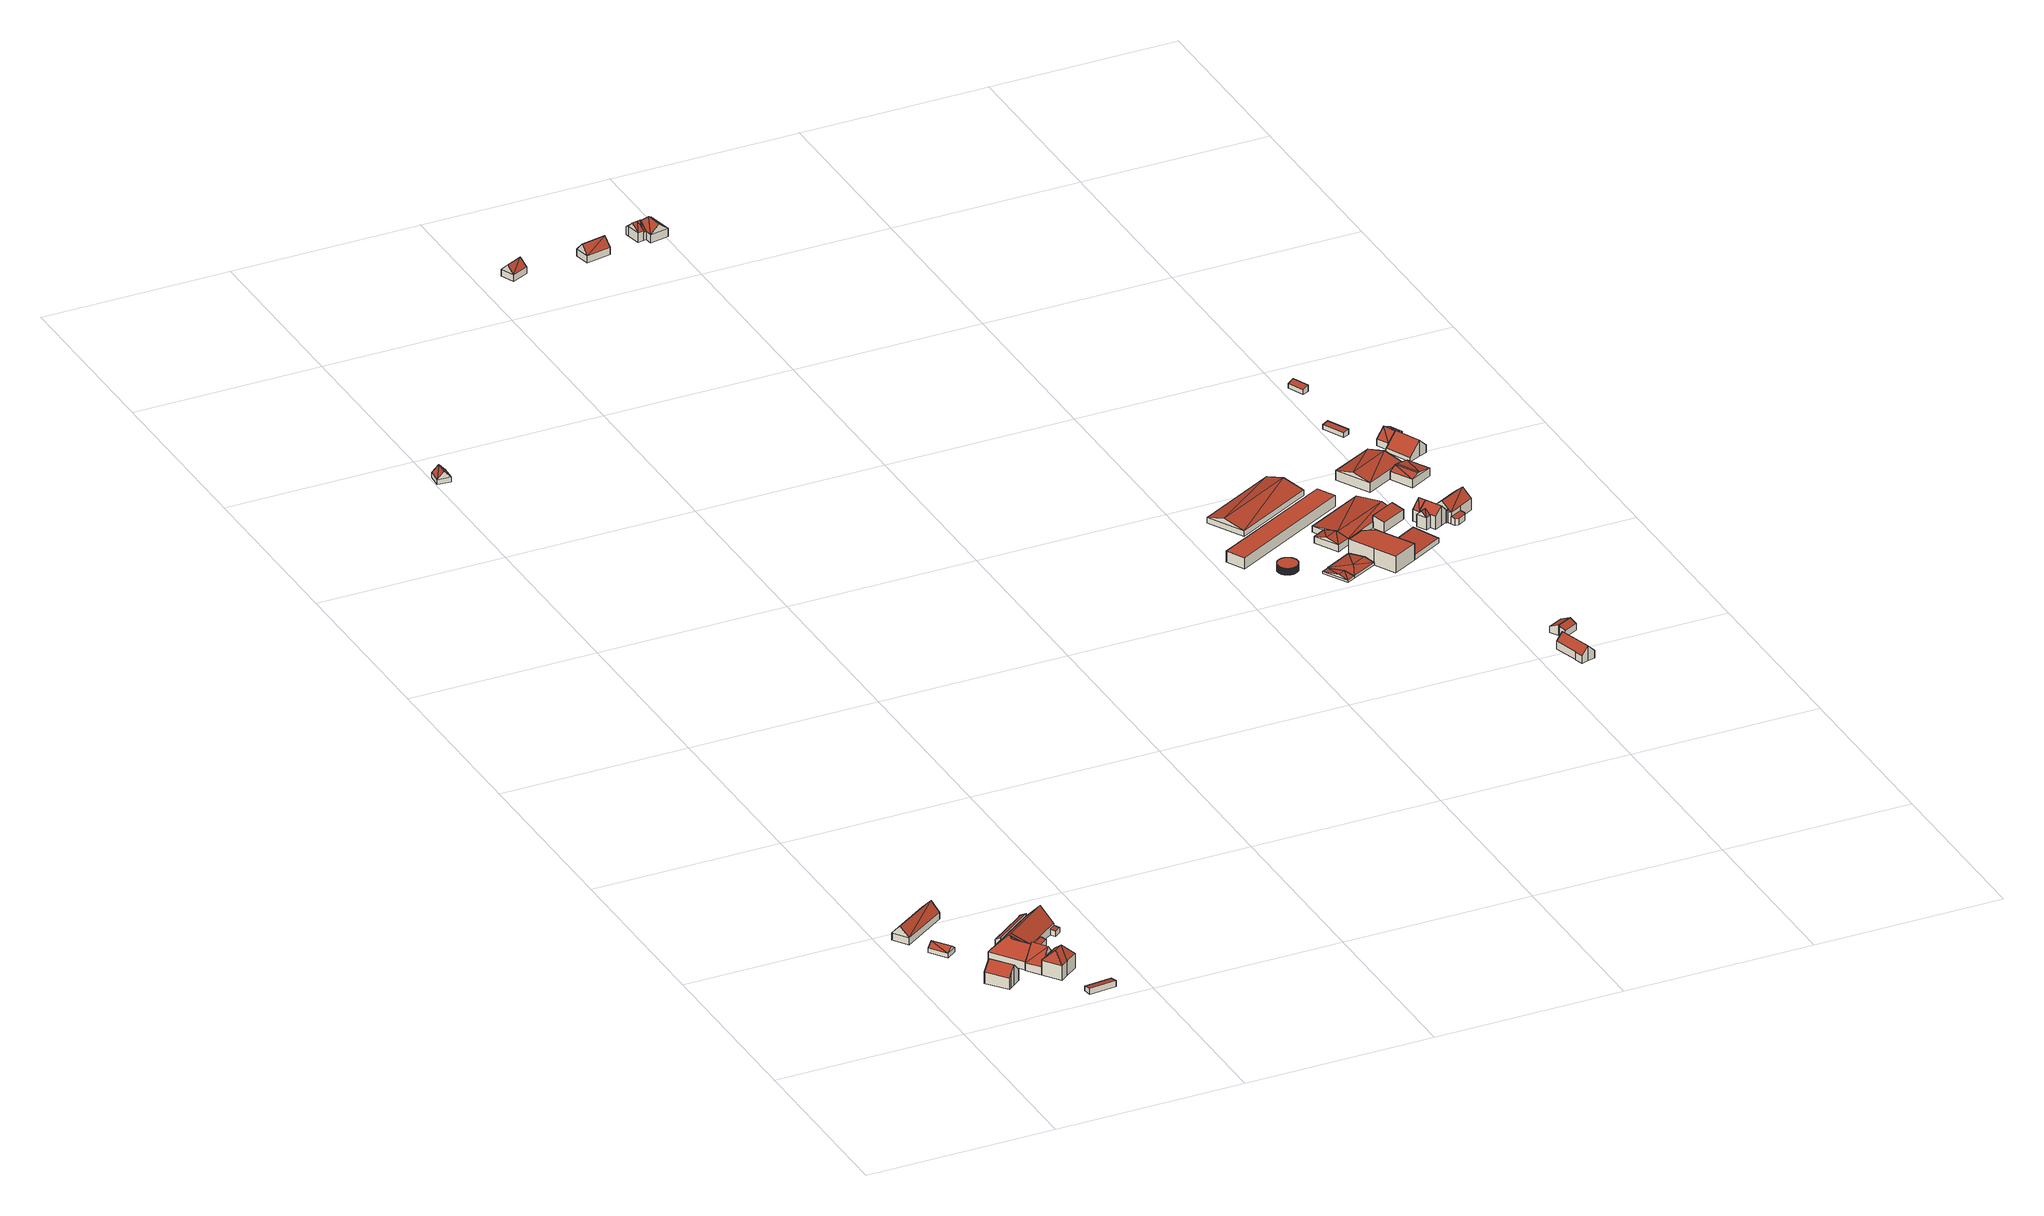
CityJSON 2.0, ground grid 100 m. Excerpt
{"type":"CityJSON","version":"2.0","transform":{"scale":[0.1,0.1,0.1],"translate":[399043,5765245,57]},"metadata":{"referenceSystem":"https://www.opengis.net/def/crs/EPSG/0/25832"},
"CityObjects":{
"building1":{"type":"Building","attributes":{"Gemeindeschluessel":"05566004","Geometrietyp2DReferenz":"3000","function":"31001_2700","roofType":"3100","measuredHeight":5.15},"geometry":[{"type":"Solid","lod":"2","boundaries":[[[[0,1,2,3]],[[4,5,1,0]],[[6,7,5,4]],[[3,2,7,6]],[[0,8,4]],[[6,9,3]],[[8,0,3]],[[3,9,8]],[[4,8,9]],[[9,6,4]],[[1,5,7,2]]]],"semantics":{"surfaces":[{"type":"WallSurface"},{"type":"RoofSurface"},{"type":"GroundSurface"}],"values":[[0,0,0,0,0,0,1,1,1,1,2]]}}]},
"building2":{"type":"Building","attributes":{"Gemeindeschluessel":"05566004","Geometrietyp2DReferenz":"3000","function":"31001_2700","roofType":"3100","measuredHeight":11.21},"geometry":[{"type":"Solid","lod":"2","boundaries":[[[[10,11,12,13]],[[14,15,11,10]],[[16,17,15,14]],[[18,19,17,16]],[[20,21,19,18]],[[22,23,21,20]],[[13,12,23,22]],[[16,14,10,18]],[[13,22,20,18,10]],[[11,15,17,19,21,23,12]]]],"semantics":{"surfaces":[{"type":"WallSurface"},{"type":"RoofSurface"},{"type":"GroundSurface"}],"values":[[0,0,0,0,0,0,0,1,1,2]]}}]},
"building3":{"type":"Building","attributes":{"Gemeindeschluessel":"05566004","Geometrietyp2DReferenz":"3000","function":"31001_2700","roofType":"3100","measuredHeight":8.85},"geometry":[{"type":"Solid","lod":"2","boundaries":[[[[24,25,26,27]],[[28,29,25,24]],[[30,31,29,28]],[[27,26,31,30]],[[24,32,28]],[[30,33,27]],[[33,32,24]],[[24,27,33]],[[30,28,32]],[[32,33,30]],[[25,29,31,26]]]],"semantics":{"surfaces":[{"type":"WallSurface"},{"type":"RoofSurface"},{"type":"GroundSurface"}],"values":[[0,0,0,0,0,0,1,1,1,1,2]]}}]},
"building4":{"type":"Building","attributes":{"name":"Post","Gemeindeschluessel":"05566004","Geometrietyp2DReferenz":"3000","function":"31001_1100"},"address":[{"country":"Germany","locality":"Altenberge","thoroughfareNumber":"90","thoroughfareName":"Hohenhorst"}],"children":["building4-1","building4-2"]},
"building4-1":{"type":"BuildingPart","attributes":{"roofType":"3200","measuredHeight":13.18},"parents":["building4"],"geometry":[{"type":"Solid","lod":"2","boundaries":[[[[34,35,36,37]],[[38,39,35,34]],[[40,41,39,38]],[[42,43,44,41,40]],[[45,46,47,48,49]],[[37,36,46,45]],[[45,50,37]],[[38,51,40]],[[49,52,53,51,50,45]],[[54,42,40,51,53]],[[37,50,34]],[[34,50,51,38]],[[35,39,41,44,55,47,46,36]],[[43,42,54]],[[55,44,43,56]],[[56,43,54,53]],[[48,52,49]],[[56,48,47,55]],[[56,53,52,48]]]],"semantics":{"surfaces":[{"type":"WallSurface"},{"type":"RoofSurface"},{"type":"GroundSurface"},{"type":"ClosureSurface"}],"values":[[0,0,0,0,0,0,1,1,1,1,1,1,2,0,3,3,0,3,3]]}}]},
"building4-2":{"type":"BuildingPart","attributes":{"roofType":"5000","measuredHeight":12.42},"parents":["building4"],"geometry":[{"type":"Solid","lod":"2","boundaries":[[[[48,47,57,58]],[[59,60,44,43]],[[58,57,60,59]],[[61,62,59]],[[59,43,54,61]],[[48,58,62]],[[62,61,52,48]],[[59,62,58]],[[47,55,44,60,57]],[[55,56,43,44]],[[47,48,56,55]],[[61,54,53,52]],[[53,54,43,56]],[[52,53,56,48]]]],"semantics":{"surfaces":[{"type":"WallSurface"},{"type":"RoofSurface"},{"type":"GroundSurface"},{"type":"ClosureSurface"}],"values":[[0,0,0,1,1,1,1,0,2,3,3,0,3,3]]}}]},
"building5":{"type":"Building","attributes":{"Gemeindeschluessel":"05566004","Geometrietyp2DReferenz":"3000","function":"31001_2700","roofType":"5000","measuredHeight":12.1},"geometry":[{"type":"Solid","lod":"2","boundaries":[[[[63,64,65,66]],[[67,68,64,63]],[[69,70,68,67]],[[71,72,70,69]],[[73,74,72,71]],[[75,76,74,73]],[[77,78,76,75]],[[79,80,78,77]],[[81,82,80,79]],[[83,84,82,81]],[[85,86,84,83]],[[66,65,86,85]],[[87,85,83,88]],[[88,83,81,89]],[[89,81,79,90]],[[90,79,77,91]],[[91,77,75,92]],[[93,92,75,73,94]],[[73,71,94]],[[94,71,69,95]],[[69,67,95]],[[94,95,67,63,93]],[[88,89,90,91,92,93,63,66,87]],[[66,85,87]],[[64,68,70,72,74,76,78,80,82,84,86,65]]]],"semantics":{"surfaces":[{"type":"WallSurface"},{"type":"RoofSurface"},{"type":"GroundSurface"}],"values":[[0,0,0,0,0,0,0,0,0,0,0,0,1,1,1,1,1,1,1,1,0,1,1,0,2]]}}]},
"building6":{"type":"Building","attributes":{"Gemeindeschluessel":"05566004","Geometrietyp2DReferenz":"3000","function":"31001_2700","roofType":"2100","measuredHeight":3.28},"geometry":[{"type":"Solid","lod":"2","boundaries":[[[[96,97,98,99]],[[100,101,97,96]],[[102,103,101,100]],[[99,98,103,102]],[[100,96,99,102]],[[97,101,103,98]]]],"semantics":{"surfaces":[{"type":"WallSurface"},{"type":"RoofSurface"},{"type":"GroundSurface"}],"values":[[0,0,0,0,1,2]]}}]},
"building7":{"type":"Building","attributes":{"Gemeindeschluessel":"05566004","Geometrietyp2DReferenz":"3000","function":"51009_1610","roofType":"2100","measuredHeight":4},"geometry":[{"type":"Solid","lod":"2","boundaries":[[[[104,105,106,107]],[[75,108,105,104]],[[73,109,108,75]],[[71,110,109,73]],[[111,112,110,71]],[[113,114,112,111]],[[115,116,114,113]],[[117,118,116,115]],[[113,111,71,73,75,104,107,119,117,115]],[[120,106,105,108,109,110,112,114,116,118]],[[119,120,118,117]],[[107,106,120,119]]]],"semantics":{"surfaces":[{"type":"WallSurface"},{"type":"RoofSurface"},{"type":"GroundSurface"}],"values":[[0,0,0,0,0,0,0,0,1,2,0,0]]}}]},
"building8":{"type":"Building","attributes":{"Gemeindeschluessel":"05566004","Geometrietyp2DReferenz":"3000","function":"51009_1610","roofType":"2100","measuredHeight":5.76},"geometry":[{"type":"Solid","lod":"2","boundaries":[[[[121,122,123,124]],[[125,126,122,121]],[[127,128,126,125]],[[129,68,128,127]],[[124,123,68,129]],[[127,125,121,124,129]],[[122,126,128,68,123]]]],"semantics":{"surfaces":[{"type":"WallSurface"},{"type":"RoofSurface"},{"type":"GroundSurface"}],"values":[[0,0,0,0,0,1,2]]}}]},
"building9":{"type":"Building","attributes":{"Gemeindeschluessel":"05566004","Geometrietyp2DReferenz":"3000","function":"51009_1610","roofType":"2100","measuredHeight":3.29},"geometry":[{"type":"Solid","lod":"2","boundaries":[[[[130,131,132,133]],[[134,135,131,130]],[[136,137,135,134]],[[133,132,137,136]],[[134,130,133,136]],[[131,135,137,132]]]],"semantics":{"surfaces":[{"type":"WallSurface"},{"type":"RoofSurface"},{"type":"GroundSurface"}],"values":[[0,0,0,0,1,2]]}}]},
"building10":{"type":"Building","attributes":{"Gemeindeschluessel":"05566004","Geometrietyp2DReferenz":"3000","function":"31001_2700","roofType":"3100","measuredHeight":6.34},"geometry":[{"type":"Solid","lod":"2","boundaries":[[[[138,139,140,141]],[[142,143,139,138]],[[144,145,143,142]],[[141,140,145,144]],[[138,146,142]],[[144,147,141]],[[146,138,141]],[[141,147,146]],[[142,146,147]],[[147,144,142]],[[139,143,145,140]]]],"semantics":{"surfaces":[{"type":"WallSurface"},{"type":"RoofSurface"},{"type":"GroundSurface"}],"values":[[0,0,0,0,0,0,1,1,1,1,2]]}}]},
"building11":{"type":"Building","attributes":{"Gemeindeschluessel":"05566004","Geometrietyp2DReferenz":"3000","function":"31001_2700","roofType":"3100","measuredHeight":7.6},"geometry":[{"type":"Solid","lod":"2","boundaries":[[[[148,149,150,151]],[[152,153,149,148]],[[154,155,153,152]],[[151,150,155,154]],[[148,156,152]],[[154,157,151]],[[157,156,148]],[[148,151,157]],[[154,152,156]],[[156,157,154]],[[149,153,155,150]]]],"semantics":{"surfaces":[{"type":"WallSurface"},{"type":"RoofSurface"},{"type":"GroundSurface"}],"values":[[0,0,0,0,0,0,1,1,1,1,2]]}}]},
"building12":{"type":"Building","attributes":{"Gemeindeschluessel":"05566004","Geometrietyp2DReferenz":"3000","function":"31001_2700","roofType":"3100","measuredHeight":8.42},"geometry":[{"type":"Solid","lod":"2","boundaries":[[[[158,159,160,161]],[[162,163,159,158]],[[164,165,163,162]],[[161,160,165,164]],[[158,166,162]],[[164,167,161]],[[167,166,158]],[[158,161,167]],[[166,167,164]],[[164,162,166]],[[159,163,165,160]]]],"semantics":{"surfaces":[{"type":"WallSurface"},{"type":"RoofSurface"},{"type":"GroundSurface"}],"values":[[0,0,0,0,0,0,1,1,1,1,2]]}}]},
"building13":{"type":"Building","attributes":{"Gemeindeschluessel":"05566004","Geometrietyp2DReferenz":"3000","function":"51009_1610","roofType":"2100","measuredHeight":5.71},"geometry":[{"type":"Solid","lod":"2","boundaries":[[[[168,169,170,171]],[[172,173,169,168]],[[174,175,173,172]],[[171,170,175,174]],[[172,168,171,174]],[[169,173,175,170]]]],"semantics":{"surfaces":[{"type":"WallSurface"},{"type":"RoofSurface"},{"type":"GroundSurface"}],"values":[[0,0,0,0,1,2]]}}]},
"building14":{"type":"Building","attributes":{"Gemeindeschluessel":"05566004","Geometrietyp2DReferenz":"3000","function":"31001_1100"},"address":[{"country":"Germany","locality":"Altenberge","thoroughfareNumber":"115","thoroughfareName":"Hansell"}],"children":["building14-1","building14-2","building14-3"]},
"building14-1":{"type":"BuildingPart","attributes":{"roofType":"5000","measuredHeight":8.75},"parents":["building14"],"geometry":[{"type":"Solid","lod":"2","boundaries":[[[[176,177,178,179]],[[180,181,177,176]],[[182,183,181,180]],[[184,185,183,182]],[[179,186,176]],[[187,186,182]],[[186,179,184,182]],[[180,176,187]],[[186,187,176]],[[187,182,180]],[[178,177,181,183,185]],[[178,185,184,179]]]],"semantics":{"surfaces":[{"type":"WallSurface"},{"type":"RoofSurface"},{"type":"GroundSurface"},{"type":"ClosureSurface"}],"values":[[0,0,0,0,1,1,1,1,1,0,2,3]]}}]},
"building14-2":{"type":"BuildingPart","attributes":{"roofType":"3100","measuredHeight":8.76},"parents":["building14"],"geometry":[{"type":"Solid","lod":"2","boundaries":[[[[179,178,188,172]],[[189,190,185,184]],[[179,191,184]],[[192,191,179]],[[179,172,192]],[[189,184,191]],[[191,192,193,189]],[[178,185,190,194,188]],[[178,179,184,185]],[[194,195,172,188]],[[190,189,195,194]],[[172,195,196,192]],[[196,195,189,193]],[[196,193,192]]]],"semantics":{"surfaces":[{"type":"WallSurface"},{"type":"RoofSurface"},{"type":"GroundSurface"},{"type":"ClosureSurface"}],"values":[[0,0,0,1,1,1,1,2,3,0,3,0,3,3]]}}]},
"building14-3":{"type":"BuildingPart","attributes":{"roofType":"3100","measuredHeight":8.74},"parents":["building14"],"geometry":[{"type":"Solid","lod":"2","boundaries":[[[[196,195,194,197,198]],[[199,200,190,189,201]],[[198,197,200,199]],[[199,202,198]],[[202,192,196]],[[196,198,202]],[[199,201,192]],[[192,202,199]],[[194,190,200,197]],[[193,201,189]],[[194,195,189,190]],[[195,196,193,189]],[[192,201,193]],[[192,193,196]]]],"semantics":{"surfaces":[{"type":"WallSurface"},{"type":"RoofSurface"},{"type":"GroundSurface"},{"type":"ClosureSurface"}],"values":[[0,0,0,0,1,1,1,1,2,0,3,3,0,3]]}}]},
"building15":{"type":"Building","attributes":{"Gemeindeschluessel":"05566004","Geometrietyp2DReferenz":"3000","function":"51003_1201","roofType":"1000","measuredHeight":3.73},"geometry":[{"type":"Solid","lod":"2","boundaries":[[[[203,204,205,206]],[[207,208,204,203]],[[209,210,208,207]],[[211,212,210,209]],[[213,214,212,211]],[[215,216,214,213]],[[217,218,216,215]],[[219,220,218,217]],[[221,222,220,219]],[[223,224,222,221]],[[225,226,224,223]],[[227,228,226,225]],[[229,230,228,227]],[[231,232,230,229]],[[233,234,232,231]],[[235,236,234,233]],[[237,238,236,235]],[[239,240,238,237]],[[241,242,240,239]],[[243,244,242,241]],[[245,246,244,243]],[[247,248,246,245]],[[249,250,248,247]],[[251,252,250,249]],[[253,254,252,251]],[[255,256,254,253]],[[257,258,256,255]],[[259,260,258,257]],[[261,262,260,259]],[[263,264,262,261]],[[265,266,264,263]],[[267,268,266,265]],[[269,270,268,267]],[[271,272,270,269]],[[273,274,272,271]],[[275,276,274,273]],[[277,278,276,275]],[[279,280,278,277]],[[281,282,280,279]],[[283,284,282,281]],[[285,286,284,283]],[[287,288,286,285]],[[289,290,288,287]],[[291,292,290,289]],[[293,294,292,291]],[[295,296,294,293]],[[297,298,296,295]],[[299,300,298,297]],[[301,302,300,299]],[[303,304,302,301]],[[305,306,304,303]],[[307,308,306,305]],[[309,310,308,307]],[[311,312,310,309]],[[313,314,312,311]],[[315,316,314,313]],[[317,318,316,315]],[[319,320,318,317]],[[321,322,320,319]],[[323,324,322,321]],[[325,326,324,323]],[[327,328,326,325]],[[329,330,328,327]],[[331,332,330,329]],[[333,334,332,331]],[[335,336,334,333]],[[337,338,336,335]],[[339,340,338,337]],[[341,342,340,339]],[[343,344,342,341]],[[345,346,344,343]],[[347,348,346,345]],[[349,350,348,347]],[[351,352,350,349]],[[353,354,352,351]],[[355,356,354,353]],[[357,358,356,355]],[[359,360,358,357]],[[361,362,360,359]],[[363,364,362,361]],[[365,366,364,363]],[[206,205,366,365]],[[363,361,359,357,355,353,351,349,347,345,343,341,339,337,335,333,331,329,327,325,323,321,319,317,315,313,311,309,307,305,303,301,299,297,295,293,291,289,287,285,283,281,279,277,275,273,271,269,267,265,263,261,259,257,255,253,251,249,247,245,243,241,239,237,235,233,231,229,227,225,223,221,219,217,215,213,211,209,207,203,206,365]],[[204,208,210,212,214,216,218,220,222,224,226,228,230,232,234,236,238,240,242,244,246,248,250,252,254,256,258,260,262,264,266,268,270,272,274,276,278,280,282,284,286,288,290,292,294,296,298,300,302,304,306,308,310,312,314,316,318,320,322,324,326,328,330,332,334,336,338,340,342,344,346,348,350,352,354,356,358,360,362,364,366,205]]]],"semantics":{"surfaces":[{"type":"WallSurface"},{"type":"RoofSurface"},{"type":"GroundSurface"}],"values":[[0,0,0,0,0,0,0,0,0,0,0,0,0,0,0,0,0,0,0,0,0,0,0,0,0,0,0,0,0,0,0,0,0,0,0,0,0,0,0,0,0,0,0,0,0,0,0,0,0,0,0,0,0,0,0,0,0,0,0,0,0,0,0,0,0,0,0,0,0,0,0,0,0,0,0,0,0,0,0,0,0,0,1,2]]}}]},
"building16":{"type":"Building","attributes":{"Gemeindeschluessel":"05566004","Geometrietyp2DReferenz":"3000","function":"51003_1201","roofType":"3100","measuredHeight":2.7},"geometry":[{"type":"Solid","lod":"2","boundaries":[[[[367,368,369,370]],[[371,372,368,367]],[[373,374,372,371]],[[370,369,374,373]],[[367,375,371]],[[373,376,370]],[[367,370,376]],[[376,375,367]],[[375,376,373]],[[373,371,375]],[[368,372,374,369]]]],"semantics":{"surfaces":[{"type":"WallSurface"},{"type":"RoofSurface"},{"type":"GroundSurface"}],"values":[[0,0,0,0,0,0,1,1,1,1,2]]}}]},
"building17":{"type":"Building","attributes":{"Gemeindeschluessel":"05515000","Geometrietyp2DReferenz":"3000","function":"31001_2700","roofType":"9999","measuredHeight":6},"geometry":[{"type":"Solid","lod":"2","boundaries":[[[[377,378,379,380]],[[378,381,382,379]],[[377,383,381,378]],[[380,384,383,377]],[[379,382,384,380]],[[381,383,384,382]]]],"semantics":{"surfaces":[{"type":"RoofSurface"},{"type":"WallSurface"},{"type":"GroundSurface"}],"values":[[0,1,1,1,1,2]]}}]},
"building18":{"type":"Building","attributes":{"Gemeindeschluessel":"05515000","Geometrietyp2DReferenz":"3000","function":"31001_2700","roofType":"9999","measuredHeight":6},"geometry":[{"type":"Solid","lod":"2","boundaries":[[[[377,378,379,380]],[[378,381,382,379]],[[377,383,381,378]],[[380,384,383,377]],[[379,382,384,380]],[[381,383,384,382]]]],"semantics":{"surfaces":[{"type":"RoofSurface"},{"type":"WallSurface"},{"type":"GroundSurface"}],"values":[[0,1,1,1,1,2]]}}]},
"building19":{"type":"Building","attributes":{"Gemeindeschluessel":"05515000","Geometrietyp2DReferenz":"3000","function":"51003_1201","roofType":"5000","measuredHeight":2.62},"geometry":[{"type":"Solid","lod":"2","boundaries":[[[[385,369,386,387]],[[388,374,369,385]],[[389,390,374,388]],[[387,386,390,389]],[[385,391,388]],[[389,392,387]],[[387,392,391]],[[391,385,387]],[[391,392,389]],[[389,388,391]],[[369,374,390,386]]]],"semantics":{"surfaces":[{"type":"WallSurface"},{"type":"RoofSurface"},{"type":"GroundSurface"}],"values":[[0,0,0,0,1,0,1,1,1,1,2]]}}]},
"building20":{"type":"Building","attributes":{"Gemeindeschluessel":"05515000","Geometrietyp2DReferenz":"3000","function":"31001_2700","roofType":"3100","measuredHeight":5.87},"geometry":[{"type":"Solid","lod":"2","boundaries":[[[[393,394,395,396]],[[397,398,394,393]],[[399,400,398,397]],[[396,395,400,399]],[[393,401,397]],[[399,402,396]],[[393,396,402]],[[402,401,393]],[[401,402,399]],[[399,397,401]],[[394,398,400,395]]]],"semantics":{"surfaces":[{"type":"WallSurface"},{"type":"RoofSurface"},{"type":"GroundSurface"}],"values":[[0,0,0,0,0,0,1,1,1,1,2]]}}]},
"building21":{"type":"Building","attributes":{"Gemeindeschluessel":"05515000","Geometrietyp2DReferenz":"3000","function":"31001_2700","roofType":"3100","measuredHeight":5.59},"geometry":[{"type":"Solid","lod":"2","boundaries":[[[[403,404,405,406]],[[407,408,404,403]],[[409,410,408,407]],[[406,405,410,409]],[[403,411,407]],[[409,412,406]],[[403,406,412]],[[412,411,403]],[[411,412,409]],[[409,407,411]],[[404,408,410,405]]]],"semantics":{"surfaces":[{"type":"WallSurface"},{"type":"RoofSurface"},{"type":"GroundSurface"}],"values":[[0,0,0,0,0,0,1,1,1,1,2]]}}]},
"building22":{"type":"Building","attributes":{"Gemeindeschluessel":"05515000","Geometrietyp2DReferenz":"3000","function":"51003_1201","roofType":"1000","measuredHeight":9},"geometry":[{"type":"Solid","lod":"2","boundaries":[[[[413,386,414,415]],[[416,390,386,413]],[[417,418,390,416]],[[419,420,418,417]],[[421,422,420,419]],[[423,424,422,421]],[[415,414,424,423]],[[421,419,417,416,413,415,423]],[[386,390,418,420,422,424,414]]]],"semantics":{"surfaces":[{"type":"WallSurface"},{"type":"RoofSurface"},{"type":"GroundSurface"}],"values":[[0,0,0,0,0,0,0,1,2]]}}]},
"building23":{"type":"Building","attributes":{"Gemeindeschluessel":"05515000","Geometrietyp2DReferenz":"3000","function":"31001_1000","roofType":"3100","measuredHeight":8.11},"address":[{"country":"Germany","locality":"Münster","thoroughfareNumber":"101","thoroughfareName":"Schlikötterstiege"}],"geometry":[{"type":"Solid","lod":"2","boundaries":[[[[425,426,427,428]],[[429,430,426,425]],[[431,432,430,429]],[[433,434,432,431]],[[435,436,434,433]],[[437,438,436,435]],[[439,440,438,437]],[[441,442,440,439]],[[443,444,442,441]],[[428,427,444,443]],[[437,435,433,431,429,439]],[[425,428,443,441,439,429]],[[426,430,432,434,436,438,440,442,444,427]]]],"semantics":{"surfaces":[{"type":"WallSurface"},{"type":"RoofSurface"},{"type":"GroundSurface"}],"values":[[0,0,0,0,0,0,0,0,0,0,1,1,2]]}}]},
"building24":{"type":"Building","attributes":{"Gemeindeschluessel":"05515000","Geometrietyp2DReferenz":"3000","function":"31001_2700"},"children":["building24-1","building24-2"]},
"building24-1":{"type":"BuildingPart","attributes":{"roofType":"3100","measuredHeight":5.34},"parents":["building24"],"geometry":[{"type":"Solid","lod":"2","boundaries":[[[[445,446,447,448]],[[449,450,451,452]],[[453,454,450,449]],[[455,456,454,453]],[[457,458,456,455]],[[448,447,458,457]],[[459,448,460]],[[457,461,460,448]],[[449,452,445,459,453]],[[460,453,459]],[[461,457,455]],[[460,461,455,453]],[[459,445,448]],[[446,451,450,454,456,458,447]],[[446,445,452,451]]]],"semantics":{"surfaces":[{"type":"WallSurface"},{"type":"RoofSurface"},{"type":"GroundSurface"},{"type":"ClosureSurface"}],"values":[[0,0,0,0,0,0,1,1,1,1,0,0,0,2,3]]}}]},
"building24-2":{"type":"BuildingPart","attributes":{"roofType":"2100","measuredHeight":6.87},"parents":["building24"],"geometry":[{"type":"Solid","lod":"2","boundaries":[[[[462,452,451,463,464]],[[465,466,446,445,467]],[[464,463,466,465]],[[467,462,464,465]],[[451,446,466,463]],[[452,462,467,445]],[[446,451,452,445]]]],"semantics":{"surfaces":[{"type":"WallSurface"},{"type":"RoofSurface"},{"type":"GroundSurface"},{"type":"ClosureSurface"}],"values":[[0,0,0,1,2,0,3]]}}]},
"building25":{"type":"Building","attributes":{"Gemeindeschluessel":"05515000","Geometrietyp2DReferenz":"3000","function":"31001_2460","roofType":"2100","measuredHeight":5.82},"geometry":[{"type":"Solid","lod":"2","boundaries":[[[[468,469,470,471]],[[472,473,469,468]],[[474,475,473,472]],[[471,470,475,474]],[[472,468,471,474]],[[469,473,475,470]]]],"semantics":{"surfaces":[{"type":"WallSurface"},{"type":"RoofSurface"},{"type":"GroundSurface"}],"values":[[0,0,0,0,1,2]]}}]},
"building26":{"type":"Building","attributes":{"Gemeindeschluessel":"05515000","Geometrietyp2DReferenz":"3000","function":"51009_1610","roofType":"2100","measuredHeight":5.59},"geometry":[{"type":"Solid","lod":"2","boundaries":[[[[476,477,478,479]],[[480,481,477,476]],[[482,483,481,480]],[[479,478,483,482]],[[480,476,479,482]],[[477,481,483,478]]]],"semantics":{"surfaces":[{"type":"WallSurface"},{"type":"RoofSurface"},{"type":"GroundSurface"}],"values":[[0,0,0,0,1,2]]}}]},
"building27":{"type":"Building","attributes":{"Gemeindeschluessel":"05515000","Geometrietyp2DReferenz":"3000","function":"31001_2700","roofType":"2100","measuredHeight":3.67},"geometry":[{"type":"Solid","lod":"2","boundaries":[[[[484,485,486,487]],[[488,424,485,484]],[[489,422,424,488]],[[487,486,422,489]],[[488,484,487,489]],[[485,424,422,486]]]],"semantics":{"surfaces":[{"type":"WallSurface"},{"type":"RoofSurface"},{"type":"GroundSurface"}],"values":[[0,0,0,0,1,2]]}}]},
"building28":{"type":"Building","attributes":{"Gemeindeschluessel":"05515000","Geometrietyp2DReferenz":"3000","function":"31001_1000"},"address":[{"country":"Germany","locality":"Münster","thoroughfareNumber":"111","thoroughfareName":"Schlikötterstiege"}],"children":["building28-1","building28-2","building28-3","building28-4","building28-5"]},
"building28-1":{"type":"BuildingPart","attributes":{"roofType":"2100","measuredHeight":3.82},"parents":["building28"],"geometry":[{"type":"Solid","lod":"2","boundaries":[[[[490,491,492,493]],[[494,495,491,490]],[[496,497,495,494]],[[498,499,500,501]],[[502,503,499,498]],[[493,492,503,502]],[[498,501,496,494,490,493,502]],[[491,495,497,500,499,503,492]],[[497,496,501,500]]]],"semantics":{"surfaces":[{"type":"WallSurface"},{"type":"RoofSurface"},{"type":"GroundSurface"},{"type":"ClosureSurface"}],"values":[[0,0,0,0,0,0,1,2,3]]}}]},
"building28-2":{"type":"BuildingPart","attributes":{"roofType":"3100","measuredHeight":10.71},"parents":["building28"],"geometry":[{"type":"Solid","lod":"2","boundaries":[[[[504,505,506,507,508]],[[509,510,505,504]],[[511,512,510,509]],[[513,514,512,511]],[[515,516,514,513]],[[517,516,515]],[[518,519,520]],[[521,522,523,518,520]],[[524,525,526,527]],[[528,529,525,524]],[[530,521,520,531,532,515,513,511,533]],[[509,504,508,534,535,536,528,524,527,537,533,511]],[[538,506,505,510,512,514,516,518,523,539,526,525,529]],[[536,535,540]],[[529,528,536,540,538]],[[540,535,534]],[[506,538,540,507]],[[507,540,534,508]],[[531,520,519]],[[517,515,532]],[[518,516,517,519]],[[517,532,531,519]],[[522,521,530]],[[523,522,541,539]],[[522,530,533,541]],[[541,537,527,526,539]],[[541,533,537]]]],"semantics":{"surfaces":[{"type":"WallSurface"},{"type":"RoofSurface"},{"type":"GroundSurface"},{"type":"ClosureSurface"}],"values":[[0,0,0,0,0,0,0,0,0,0,1,1,2,0,3,0,3,3,0,0,3,3,0,3,3,3,3]]}}]},
"building28-3":{"type":"BuildingPart","attributes":{"roofType":"3100","measuredHeight":9.46},"parents":["building28"],"geometry":[{"type":"Solid","lod":"2","boundaries":[[[[542,543,516,517]],[[544,545,543,542]],[[519,518,545,544]],[[546,531,519,547]],[[544,547,519]],[[542,517,532,546]],[[547,542,546]],[[547,544,542]],[[516,543,545,518]],[[517,516,518,519]],[[532,531,546]],[[532,517,519,531]]]],"semantics":{"surfaces":[{"type":"WallSurface"},{"type":"RoofSurface"},{"type":"GroundSurface"},{"type":"ClosureSurface"}],"values":[[0,0,0,1,1,1,1,0,2,3,0,3]]}}]},
"building28-4":{"type":"BuildingPart","attributes":{"roofType":"3100","measuredHeight":10.82},"parents":["building28"],"geometry":[{"type":"Solid","lod":"2","boundaries":[[[[548,549,523,522]],[[550,551,549,548]],[[552,527,526,551,550]],[[553,552,550]],[[550,554,553]],[[530,553,554,522]],[[522,554,548]],[[550,548,554]],[[539,523,549,551,526]],[[552,537,527]],[[539,541,522,523]],[[526,527,537,541,539]],[[530,533,537,552,553]],[[530,522,541,533]],[[541,537,533]]]],"semantics":{"surfaces":[{"type":"WallSurface"},{"type":"RoofSurface"},{"type":"GroundSurface"},{"type":"ClosureSurface"}],"values":[[0,0,0,1,1,1,1,0,2,0,3,3,0,3,3]]}}]},
"building28-5":{"type":"BuildingPart","attributes":{"roofType":"3100","measuredHeight":10.79},"parents":["building28"],"geometry":[{"type":"Solid","lod":"2","boundaries":[[[[507,506,497,496,555]],[[556,557,529,528,558]],[[559,560,557,556]],[[561,501,500,560,559]],[[561,559,562,555]],[[563,564,555,562]],[[556,563,562]],[[556,558,536,540,534,563]],[[564,508,507,555]],[[559,556,562]],[[497,506,538,529,557,560,500]],[[501,561,555,496]],[[497,500,501,496]],[[506,507,540,538]],[[536,558,528]],[[538,540,536,528,529]],[[564,563,534,508]],[[508,534,540,507]]]],"semantics":{"surfaces":[{"type":"WallSurface"},{"type":"RoofSurface"},{"type":"GroundSurface"},{"type":"ClosureSurface"}],"values":[[0,0,0,0,1,1,1,1,0,0,2,0,3,3,0,3,0,3]]}}]},
"building29":{"type":"Building","attributes":{"Gemeindeschluessel":"05515000","Geometrietyp2DReferenz":"3000","function":"31001_2700","roofType":"3100","measuredHeight":7.69},"geometry":[{"type":"Solid","lod":"2","boundaries":[[[[565,566,567,568]],[[569,570,566,565]],[[571,572,570,569]],[[568,567,572,571]],[[565,573,569]],[[571,574,568]],[[565,568,574]],[[574,573,565]],[[573,574,571]],[[571,569,573]],[[566,570,572,567]]]],"semantics":{"surfaces":[{"type":"WallSurface"},{"type":"RoofSurface"},{"type":"GroundSurface"}],"values":[[0,0,0,0,0,0,1,1,1,1,2]]}}]},
"building30":{"type":"Building","attributes":{"Gemeindeschluessel":"05515000","Geometrietyp2DReferenz":"3000","function":"31001_2700","roofType":"9999","measuredHeight":6.22},"geometry":[{"type":"Solid","lod":"2","boundaries":[[[[575,576,577,578]],[[579,580,576,575]],[[581,582,580,579]],[[578,577,582,581]],[[583,575,578]],[[578,584,583]],[[575,583,585,579]],[[579,585,586]],[[586,581,579]],[[581,586,584,578]],[[583,584,586,585]],[[576,580,582,577]]]],"semantics":{"surfaces":[{"type":"WallSurface"},{"type":"RoofSurface"},{"type":"GroundSurface"}],"values":[[0,0,0,0,1,1,0,1,1,0,1,2]]}}]},
"building31":{"type":"Building","attributes":{"Gemeindeschluessel":"05515000","Geometrietyp2DReferenz":"3000","function":"31001_2700","roofType":"2100","measuredHeight":2.84},"geometry":[{"type":"Solid","lod":"2","boundaries":[[[[587,588,589,590]],[[591,592,588,587]],[[593,594,592,591]],[[590,589,594,593]],[[591,587,590,593]],[[588,592,594,589]]]],"semantics":{"surfaces":[{"type":"WallSurface"},{"type":"RoofSurface"},{"type":"GroundSurface"}],"values":[[0,0,0,0,1,2]]}}]},
"building32":{"type":"Building","attributes":{"Gemeindeschluessel":"05515000","Geometrietyp2DReferenz":"3000","function":"31001_1000"},"address":[{"country":"Germany","locality":"Münster","thoroughfareNumber":"110","thoroughfareName":"Schlikötterstiege"},{"country":"Germany","locality":"Münster","thoroughfareNumber":"112","thoroughfareName":"Schlikötterstiege"}],"children":["building32-1","building32-2"]},
"building32-1":{"type":"BuildingPart","attributes":{"roofType":"3100","measuredHeight":8.59},"parents":["building32"],"geometry":[{"type":"Solid","lod":"2","boundaries":[[[[595,596,597,598]],[[599,600,596,595]],[[601,602,600,599]],[[603,604,602,601]],[[605,606,607,604,603]],[[608,609,610,611]],[[598,597,609,608]],[[612,613,605,603,601,599,614]],[[595,598,608,611,615,616,614,599]],[[596,600,602,604,607,617,610,609,597]],[[612,614,618]],[[606,605,613]],[[607,606,619,617]],[[606,613,612,618,619]],[[618,614,616]],[[610,617,619,615,611]],[[619,618,616,615]]]],"semantics":{"surfaces":[{"type":"WallSurface"},{"type":"RoofSurface"},{"type":"GroundSurface"},{"type":"ClosureSurface"}],"values":[[0,0,0,0,0,0,0,1,1,2,0,0,3,3,0,3,3]]}}]},
"building32-2":{"type":"BuildingPart","attributes":{"roofType":"3100","measuredHeight":8.48},"parents":["building32"],"geometry":[{"type":"Solid","lod":"2","boundaries":[[[[620,611,610,621,622]],[[623,624,607,606]],[[622,621,624,623]],[[623,625,622]],[[626,612,618,616,620,622]],[[622,625,626]],[[606,613,626,625]],[[625,623,606]],[[610,617,607,624,621]],[[611,620,615]],[[607,617,619,606]],[[617,610,611,615,619]],[[616,615,620]],[[612,626,613]],[[618,612,613,606,619]],[[616,618,619,615]]]],"semantics":{"surfaces":[{"type":"WallSurface"},{"type":"RoofSurface"},{"type":"GroundSurface"},{"type":"ClosureSurface"}],"values":[[0,0,0,0,1,1,1,1,2,0,3,3,0,0,3,3]]}}]},
"building33":{"type":"Building","attributes":{"Gemeindeschluessel":"05515000","Geometrietyp2DReferenz":"3000","function":"31001_2700","roofType":"2100","measuredHeight":3.64},"geometry":[{"type":"Solid","lod":"2","boundaries":[[[[627,628,629,630]],[[631,632,628,627]],[[633,634,632,631]],[[630,629,634,633]],[[631,627,630,633]],[[628,632,634,629]]]],"semantics":{"surfaces":[{"type":"WallSurface"},{"type":"RoofSurface"},{"type":"GroundSurface"}],"values":[[0,0,0,0,1,2]]}}]}
},
"vertices":[
[265,644,72],[265,644,47],[199,732,47],[199,732,72],[214,607,72],[214,607,47],[149,695,72],[149,695,47],[240,625,98],[174,714,98],
[296,336,166],[296,336,54],[259,307,54],[259,307,117],[333,365,116],[333,365,54],[416,259,116],[416,259,54],[378,230,166],[378,230,54],[356,213,136],[356,213,54],[341,202,116],[341,202,54],
[283,1035,85],[283,1035,47],[47,879,47],[47,879,85],[336,956,85],[336,956,47],[100,800,85],[100,800,47],[310,995,135],[73,839,135],
[648,206,132],[648,206,51],[712,253,51],[712,253,132],[605,174,132],[605,174,51],[540,263,132],[540,263,51],[542,265,132],[542,265,93],[542,265,51],[647,342,132],[647,342,51],[645,341,51],[645,341,93],[645,341,132],[650,276,183],[603,241,183],[620,323,132],[603,310,132],[567,283,132],[603,310,51],[603,310,93],
[591,413,51],[591,413,93],[489,337,93],[489,337,51],[594,303,175],[540,375,175],
[372,497,97],[372,497,53],[490,338,53],[490,338,97],[681,726,97],[681,726,53],[770,606,97],[770,606,53],[585,469,97],[585,469,53],[586,468,97],[586,468,53],[573,459,97],[573,459,53],[575,457,97],[575,457,53],[565,450,97],[565,450,53],[572,441,97],[572,441,53],[571,440,97],[571,440,53],[591,413,97],[591,413,53],[541,376,162],[479,459,162],[479,460,162],[476,464,162],[478,474,170],[477,476,170],[477,482,175],[488,490,174],[726,666,174],
[665,51,70],[665,51,46],[669,7,46],[669,7,79],[811,64,70],[811,64,46],[815,21,79],[815,21,46],
[575,457,96],[575,457,57],[565,450,57],[565,450,96],[573,459,57],[586,468,57],[585,469,57],[660,524,97],[660,524,57],[678,499,87],[678,499,57],[581,427,87],[581,427,57],[571,440,92],[571,440,57],[572,441,92],[572,441,57],
[456,598,93],[456,598,53],[474,572,53],[474,572,111],[636,732,93],[636,732,53],[662,752,93],[662,752,53],[681,726,111],
[789,580,83],[789,580,55],[770,606,55],[770,606,88],[756,555,83],[756,555,55],[737,581,88],[737,581,55],
[6,5818,37],[6,5818,11],[1,5744,11],[1,5744,37],[77,5813,37],[77,5813,11],[72,5739,37],[72,5739,11],[42,5816,74],[37,5742,74],
[1197,7381,75],[1197,7381,39],[1110,7343,39],[1110,7343,75],[1229,7308,75],[1229,7308,39],[1142,7270,75],[1142,7270,39],[1213,7345,115],[1126,7306,115],
[1651,7389,73],[1651,7389,35],[1518,7362,35],[1518,7362,73],[1667,7306,73],[1667,7306,35],[1534,7279,73],[1534,7279,35],[1659,7348,119],[1526,7321,119],
[1816,7440,80],[1816,7440,37],[1819,7424,37],[1819,7424,95],[1848,7446,80],[1848,7446,37],[1851,7430,95],[1851,7430,37],
[1963,7468,80],[1963,7468,36],[1863,7449,36],[1863,7449,80],[1988,7338,80],[1988,7338,36],[1888,7319,80],[1888,7319,36],[1881,7355,80],[1881,7355,36],[1922,7412,123],[1938,7329,123],
[1848,7446,36],[1866,7352,80],[1866,7352,36],[1872,7402,123],[1857,7399,123],[1864,7361,88],[1851,7430,36],[1851,7430,80],[1851,7430,88],
[1819,7424,36],[1819,7424,88],[1834,7347,88],[1834,7347,36],[1866,7352,88],[1825,7393,123],
[3220,3223,69],[3220,3223,32],[3221,3218,32],[3221,3218,69],[3219,3228,69],[3219,3228,32],[3219,3233,69],[3219,3233,32],[3219,3238,69],[3219,3238,32],[3220,3243,69],[3220,3243,32],[3222,3249,69],[3222,3249,32],[3224,3254,69],[3224,3254,32],[3225,3256,69],[3225,3256,32],[3226,3258,69],[3226,3258,32],[3229,3262,69],[3229,3262,32],[3232,3266,69],[3232,3266,32],[3235,3269,69],[3235,3269,32],[3238,3272,69],[3238,3272,32],[3242,3275,69],[3242,3275,32],[3245,3277,69],[3245,3277,32],[3249,3279,69],[3249,3279,32],[3252,3280,69],[3252,3280,32],[3255,3282,69],[3255,3282,32],[3259,3283,69],[3259,3283,32],[3262,3283,69],[3262,3283,32],[3265,3284,69],[3265,3284,32],[3268,3284,69],[3268,3284,32],[3271,3284,69],[3271,3284,32],[3274,3284,69],[3274,3284,32],[3278,3284,69],[3278,3284,32],[3281,3284,69],[3281,3284,32],[3285,3283,69],[3285,3283,32],[3289,3282,69],[3289,3282,32],[3293,3280,69],[3293,3280,32],[3297,3278,69],[3297,3278,32],[3301,3276,69],[3301,3276,32],[3305,3273,69],[3305,3273,32],[3309,3269,69],[3309,3269,32],[3310,3268,69],[3310,3268,32],[3313,3264,69],[3313,3264,32],[3316,3260,69],[3316,3260,32],[3318,3257,69],[3318,3257,32],[3320,3253,69],[3320,3253,32],[3322,3249,69],[3322,3249,32],[3323,3245,69],[3323,3245,32],[3324,3241,69],[3324,3241,32],[3324,3238,69],[3324,3238,32],[3324,3234,69],[3324,3234,32],[3325,3231,69],[3325,3231,32],[3324,3228,69],[3324,3228,32],[3324,3225,69],[3324,3225,32],[3324,3222,69],[3324,3222,32],[3323,3219,69],[3323,3219,32],[3322,3215,69],[3322,3215,32],[3321,3212,69],[3321,3212,32],[3319,3208,69],[3319,3208,32],[3317,3205,69],[3317,3205,32],[3315,3201,69],[3315,3201,32],[3312,3197,69],[3312,3197,32],[3309,3194,69],[3309,3194,32],[3305,3191,69],[3305,3191,32],[3304,3190,69],[3304,3190,32],[3299,3186,69],[3299,3186,32],[3294,3184,69],[3294,3184,32],[3289,3182,69],[3289,3182,32],[3284,3180,69],[3284,3180,32],[3279,3179,69],[3279,3179,32],[3274,3179,69],[3274,3179,32],[3269,3179,69],[3269,3179,32],[3265,3179,69],[3265,3179,32],[3261,3180,69],[3261,3180,32],[3257,3181,69],[3257,3181,32],[3253,3182,69],[3253,3182,32],[3250,3183,69],[3250,3183,32],[3246,3185,69],[3246,3185,32],[3244,3187,69],[3244,3187,32],[3241,3189,69],[3241,3189,32],[3239,3190,69],[3239,3190,32],[3236,3192,69],[3236,3192,32],[3234,3194,69],[3234,3194,32],[3232,3197,69],[3232,3197,32],[3230,3200,69],[3230,3200,32],[3227,3203,69],[3227,3203,32],[3225,3206,69],[3225,3206,32],[3224,3210,69],[3224,3210,32],[3222,3214,69],[3222,3214,32],
[3475,2989,49],[3475,2989,37],[3517,3011,37],[3517,3011,49],[3401,3118,49],[3401,3118,37],[3437,3137,49],[3437,3137,37],[3449,3035,64],[3489,3056,64],
[3734,3667,93],[3683,3763,93],[3040,3421,93],[3091,3325,93],[3683,3763,33],[3040,3421,33],[3734,3667,33],[3091,3325,33],
[3517,3011,50],[3657,3086,37],[3657,3086,50],[3437,3137,50],[3586,3217,50],[3586,3217,37],[3548,3090,63],[3631,3134,63],
[3224,3605,60],[3224,3605,29],[3647,3831,29],[3647,3831,60],[3121,3799,60],[3121,3799,29],[3544,4025,60],[3544,4025,29],[3168,3710,87],[3591,3936,87],
[3563,3280,67],[3563,3280,30],[3633,3318,30],[3633,3318,67],[3496,3405,67],[3496,3405,30],[3567,3443,67],[3567,3443,30],[3530,3342,86],[3600,3380,86],
[3657,3086,127],[3716,2973,37],[3716,2973,127],[3586,3217,127],[3679,3265,127],[3679,3265,37],[3742,3242,127],[3742,3242,37],[3779,3174,127],[3779,3174,37],[3850,3044,127],[3850,3044,37],
[4216,1837,79],[4216,1837,39],[4203,1881,39],[4203,1881,79],[4178,1826,120],[4178,1826,39],[4140,1815,79],[4140,1815,39],[4127,1859,79],[4127,1859,39],[4129,1860,81],[4129,1860,39],[4091,1992,82],[4091,1992,39],[4126,2002,120],[4126,2002,39],[4162,2012,82],[4162,2012,39],[4201,1880,81],[4201,1880,39],
[3945,3485,62],[3945,3485,29],[3845,3671,29],[3845,3671,62],[3637,3320,62],[3637,3320,29],[3808,3412,29],[3808,3412,62],[3633,3318,62],[3633,3318,29],[3567,3443,62],[3567,3443,29],[3534,3504,62],[3534,3504,29],[3916,3539,83],[3604,3372,83],[3567,3443,72],
[3808,3412,98],[3840,3353,29],[3840,3353,82],[3977,3426,82],[3977,3426,29],[3945,3485,98],
[4131,2151,69],[4131,2151,36],[4157,2103,36],[4157,2103,94],[4210,2192,69],[4210,2192,36],[4235,2143,94],[4235,2143,36],
[4157,2103,95],[4157,2103,39],[4174,2070,39],[4174,2070,76],[4235,2143,95],[4235,2143,39],[4252,2111,76],[4252,2111,39],
[4023,3137,64],[4023,3137,37],[3952,3268,37],[3952,3268,74],[3850,3044,64],[3779,3174,74],
[4165,3254,72],[4165,3254,37],[4182,3249,37],[4182,3249,70],[4155,3275,76],[4155,3275,37],[4154,3275,76],[4154,3275,37],[4232,3289,72],[4232,3289,37],[4221,3310,37],[4221,3310,76],[4227,3274,70],[4227,3274,37],
[4140,3291,109],[4140,3291,37],[4145,3293,37],[4145,3293,99],[4145,3293,103],[4137,3296,109],[4137,3296,37],[4107,3280,145],[4107,3280,37],[4066,3258,109],[4066,3258,37],[4051,3287,109],[4051,3287,37],[4051,3287,102],[4023,3339,37],[4023,3339,102],[4023,3339,109],[4022,3341,109],[4022,3341,100],[4022,3341,37],[4136,3402,58],[4136,3402,37],[4103,3385,37],[4103,3385,96],[4144,3386,58],[4144,3386,37],[4058,3361,140],[4026,3333,109],[4048,3293,109],[4063,3363,145],[4108,3362,103],[4106,3366,103],[4109,3368,99],[4101,3383,100],[4106,3366,37],[4063,3363,37],[4106,3366,99],[4063,3363,100],
[4025,3273,102],[4025,3273,37],[3997,3325,102],[3997,3325,37],[4037,3313,132],[4011,3299,132],
[4003,3378,100],[4003,3378,37],[4084,3421,100],[4084,3421,37],[4103,3385,100],[4063,3363,146],[4043,3399,146],
[4154,3275,99],[4250,3443,99],[4250,3443,37],[4144,3386,99],[4298,3352,99],[4298,3352,37],[4221,3310,99],[4274,3397,145],[4130,3320,145],[4145,3293,118],
[3944,3723,79],[3944,3723,27],[4168,3842,27],[4168,3842,79],[3849,3901,79],[3849,3901,27],[4074,4020,79],[4074,4020,27],[3897,3812,104],[4121,3931,104],
[4265,3737,74],[4265,3737,29],[4203,3853,29],[4203,3853,74],[4145,3672,74],[4145,3672,29],[4083,3790,74],[4083,3790,29],[4192,3697,91],[4130,3815,91],[4182,3692,91],[4119,3809,91],
[4045,4396,44],[4045,4396,15],[4011,4379,15],[4011,4379,40],[4100,4281,44],[4100,4281,15],[4066,4265,40],[4066,4265,15],
[4352,3957,62],[4352,3957,23],[4325,4015,23],[4325,4015,63],[4311,3939,108],[4311,3939,23],[4245,3909,43],[4245,3909,23],[4183,4043,43],[4183,4043,23],[4201,4051,61],[4201,4051,59],[4201,4051,23],[4328,4016,60],[4328,4016,23],[4291,4093,23],[4291,4093,60],[4247,4072,107],[4229,4064,89],[4248,4073,108],[4277,4086,77],[4253,4075,103],[4248,4073,23],[4248,4073,106],[4248,4073,70],
[4291,4093,80],[4260,4159,23],[4260,4159,81],[4170,4118,59],[4170,4118,23],[4215,4138,107],[4246,4072,107],
[4076,4838,37],[4076,4838,1],[4042,4822,1],[4042,4822,26],[4114,4752,37],[4114,4752,1],[4080,4736,26],[4080,4736,1]
]}
